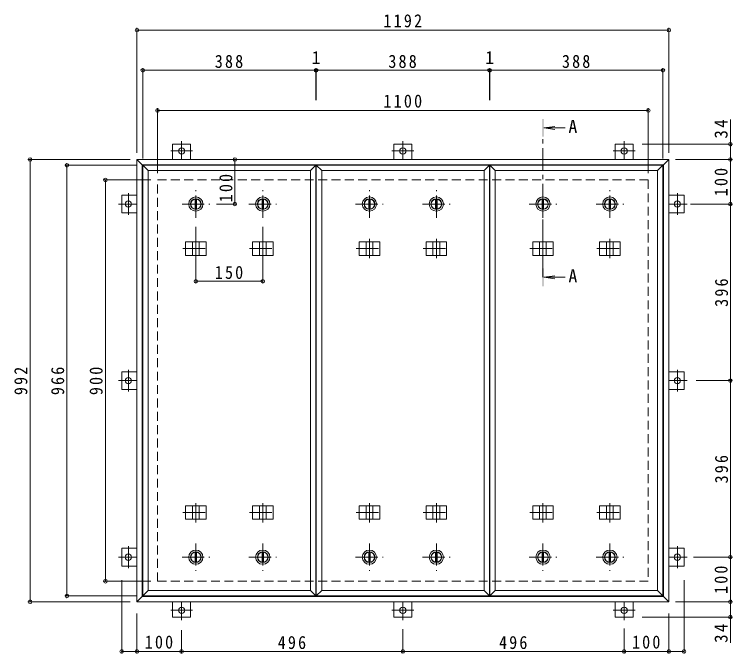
# Model space of a CAD drawing. Units: millimetres at full size, sheet at 1:10. Extents: x -1770 to 1949, y -1353 to 1389.
# Drawn here: x -1770 to -161, y -45 to 1389 of the extents above; entities that cross this region are included whole.
import ezdxf
from ezdxf.enums import TextEntityAlignment as Align

# ---------------------------------------------------------------- set-up
doc = ezdxf.new("R2010")
doc.units = ezdxf.units.MM
doc.header["$LTSCALE"] = 10
doc.header["$PDMODE"] = 32
doc.header["$PDSIZE"] = 8
doc.linetypes.add('CHAIN1', pattern=[8, 5, -1, 1, -1])
doc.linetypes.add('DASHED2', pattern=[3, 2, -1])
for name, color, linetype, lineweight in [('0-1_躯体', 2, 'DASHED2', 9), ('0-2_仕上', 4, 'Continuous', 9), ('0-3_建具', 4, 'Continuous', 9), ('0-5_寸法', 4, 'Continuous', 9), ('0-C', 2, 'Continuous', 9), ('0-E', 3, 'Continuous', 9), ('0-F', 7, 'Continuous', 9)]:
    doc.layers.add(name, color=color, linetype=linetype, lineweight=lineweight)
doc.styles.add('ＭＳ ゴシック', font='')
doc.styles.get('ＭＳ ゴシック').set_extended_font_data('MS Gothic')

msp = doc.modelspace()

# ---------------------------------------------------------------- linework, layer by layer
at = {"layer": '0-1_躯体'}
for p, q in [((-1449.65, 1017.28), (-349.65, 1017.28)), ((-1449.65, 117.28), (-1449.65, 1017.28)), ((-349.65, 1017.28), (-349.65, 117.28)), ((-349.65, 117.28), (-1449.65, 117.28))]:
    msp.add_line(p, q, dxfattribs=at)
at = {"layer": '0-2_仕上'}
for p, q in [((-1482.65, 84.28), (-1482.65, 1050.28)), ((-1094.65, 84.28), (-1094.65, 1050.28)), ((-1093.65, 84.28), (-1093.65, 1050.28)), ((-705.65, 84.28), (-705.65, 1050.28)), ((-704.65, 84.28), (-704.65, 1050.28)), ((-316.65, 84.28), (-316.65, 1050.28)), ((-1470.65, 96.28), (-1470.65, 1038.28)), ((-1106.65, 96.28), (-1106.65, 1038.28)), ((-1081.65, 96.28), (-1081.65, 1038.28)), ((-717.65, 96.28), (-717.65, 1038.28)), ((-692.65, 96.28), (-692.65, 1038.28)), ((-328.65, 96.28), (-328.65, 1038.28))]:
    msp.add_line(p, q, dxfattribs=at)
for points in [[(-1470.65, 1038.28), (-1482.65, 1050.28), (-1094.65, 1050.28)], [(-1470.65, 1038.28), (-1106.65, 1038.28), (-1094.65, 1050.28)], [(-1081.65, 1038.28), (-1093.65, 1050.28), (-705.65, 1050.28)], [(-1081.65, 1038.28), (-717.65, 1038.28), (-705.65, 1050.28)], [(-692.65, 1038.28), (-704.65, 1050.28), (-316.65, 1050.28)], [(-692.65, 1038.28), (-328.65, 1038.28), (-316.65, 1050.28)], [(-1470.65, 96.28), (-1482.65, 84.28), (-1094.65, 84.28)], [(-1470.65, 96.28), (-1106.65, 96.28), (-1094.65, 84.28)], [(-1081.65, 96.28), (-1093.65, 84.28), (-705.65, 84.28)], [(-1081.65, 96.28), (-717.65, 96.28), (-705.65, 84.28)], [(-692.65, 96.28), (-704.65, 84.28), (-316.65, 84.28)], [(-692.65, 96.28), (-328.65, 96.28), (-316.65, 84.28)]]:
    msp.add_lwpolyline(points, dxfattribs=at)
at = {"layer": '0-3_建具', "color": 2}
for p, q in [((-1495.65, 1063.28), (-1483.65, 1051.28)), ((-1495.65, 1063.28), (-303.65, 1063.28)), ((-1495.65, 71.28), (-1495.65, 1063.28)), ((-315.65, 1051.28), (-303.65, 1063.28)), ((-303.65, 1063.28), (-303.65, 71.28)), ((-1483.65, 1051.28), (-315.65, 1051.28)), ((-1483.65, 83.28), (-1483.65, 1051.28)), ((-315.65, 83.28), (-315.65, 1051.28)), ((-1483.65, 83.28), (-1495.65, 71.28)), ((-315.65, 83.28), (-1483.65, 83.28)), ((-315.65, 83.28), (-303.65, 71.28)), ((-303.65, 71.28), (-1495.65, 71.28))]:
    msp.add_line(p, q, dxfattribs=at)
at = {"layer": '0-3_建具'}
for p, q in [((-1386.74, 878.28), (-1386.74, 848.28)), ((-1386.74, 878.28), (-1340.56, 878.28)), ((-1371.15, 878.28), (-1371.15, 848.28)), ((-1356.15, 878.28), (-1356.15, 848.28)), ((-1340.56, 878.28), (-1340.56, 848.28)), ((-1236.74, 878.28), (-1236.74, 848.28)), ((-1236.74, 878.28), (-1190.56, 878.28)), ((-1221.15, 878.28), (-1221.15, 848.28)), ((-1206.15, 878.28), (-1206.15, 848.28)), ((-1190.56, 878.28), (-1190.56, 848.28)), ((-997.74, 878.28), (-997.74, 848.28)), ((-997.74, 878.28), (-951.56, 878.28)), ((-982.15, 878.28), (-982.15, 848.28)), ((-967.15, 878.28), (-967.15, 848.28)), ((-951.56, 878.28), (-951.56, 848.28)), ((-847.74, 878.28), (-847.74, 848.28)), ((-847.74, 878.28), (-801.56, 878.28)), ((-832.15, 878.28), (-832.15, 848.28)), ((-817.15, 878.28), (-817.15, 848.28)), ((-801.56, 878.28), (-801.56, 848.28)), ((-608.74, 878.28), (-608.74, 848.28)), ((-608.74, 878.28), (-562.56, 878.28)), ((-593.15, 878.28), (-593.15, 848.28)), ((-578.15, 878.28), (-578.15, 848.28)), ((-562.56, 878.28), (-562.56, 848.28)), ((-458.74, 878.28), (-458.74, 848.28)), ((-458.74, 878.28), (-412.56, 878.28)), ((-443.15, 878.28), (-443.15, 848.28)), ((-428.15, 878.28), (-428.15, 848.28)), ((-412.56, 878.28), (-412.56, 848.28)), ((-1386.74, 848.28), (-1340.56, 848.28)), ((-1236.74, 848.28), (-1190.56, 848.28)), ((-997.74, 848.28), (-951.56, 848.28)), ((-847.74, 848.28), (-801.56, 848.28)), ((-608.74, 848.28), (-562.56, 848.28)), ((-458.74, 848.28), (-412.56, 848.28)), ((-1386.74, 256.28), (-1386.74, 286.28)), ((-1386.74, 286.28), (-1340.56, 286.28)), ((-1371.15, 256.28), (-1371.15, 286.28)), ((-1356.15, 256.28), (-1356.15, 286.28)), ((-1340.56, 256.28), (-1340.56, 286.28)), ((-1236.74, 256.28), (-1236.74, 286.28)), ((-1236.74, 286.28), (-1190.56, 286.28)), ((-1221.15, 256.28), (-1221.15, 286.28)), ((-1206.15, 256.28), (-1206.15, 286.28)), ((-1190.56, 256.28), (-1190.56, 286.28)), ((-997.74, 256.28), (-997.74, 286.28)), ((-997.74, 286.28), (-951.56, 286.28)), ((-982.15, 256.28), (-982.15, 286.28)), ((-967.15, 256.28), (-967.15, 286.28)), ((-951.56, 256.28), (-951.56, 286.28)), ((-847.74, 256.28), (-847.74, 286.28)), ((-847.74, 286.28), (-801.56, 286.28)), ((-832.15, 256.28), (-832.15, 286.28)), ((-817.15, 256.28), (-817.15, 286.28)), ((-801.56, 256.28), (-801.56, 286.28)), ((-608.74, 256.28), (-608.74, 286.28)), ((-608.74, 286.28), (-562.56, 286.28)), ((-593.15, 256.28), (-593.15, 286.28)), ((-578.15, 256.28), (-578.15, 286.28)), ((-562.56, 256.28), (-562.56, 286.28)), ((-458.74, 256.28), (-458.74, 286.28)), ((-458.74, 286.28), (-412.56, 286.28)), ((-443.15, 256.28), (-443.15, 286.28)), ((-428.15, 256.28), (-428.15, 286.28)), ((-412.56, 256.28), (-412.56, 286.28)), ((-1386.74, 256.28), (-1340.56, 256.28)), ((-1236.74, 256.28), (-1190.56, 256.28)), ((-997.74, 256.28), (-951.56, 256.28)), ((-847.74, 256.28), (-801.56, 256.28)), ((-608.74, 256.28), (-562.56, 256.28)), ((-458.74, 256.28), (-412.56, 256.28))]:
    msp.add_line(p, q, dxfattribs=at)
at = {"layer": '0-3_建具', "linetype": 'CHAIN1'}
for p, q in [((-1363.65, 885.39), (-1363.65, 842.15)), ((-1213.65, 885.39), (-1213.65, 842.15)), ((-974.65, 885.39), (-974.65, 842.15)), ((-824.65, 885.39), (-824.65, 842.15)), ((-585.65, 885.39), (-585.65, 842.15)), ((-435.65, 885.39), (-435.65, 842.15)), ((-1393.06, 863.28), (-1334.24, 863.28)), ((-1243.06, 863.28), (-1184.24, 863.28)), ((-1004.06, 863.28), (-945.24, 863.28)), ((-854.06, 863.28), (-795.24, 863.28)), ((-615.06, 863.28), (-556.24, 863.28)), ((-465.06, 863.28), (-406.24, 863.28)), ((-1363.65, 249.16), (-1363.65, 292.4)), ((-1213.65, 249.16), (-1213.65, 292.4)), ((-974.65, 249.16), (-974.65, 292.4)), ((-824.65, 249.16), (-824.65, 292.4)), ((-585.65, 249.16), (-585.65, 292.4)), ((-435.65, 249.16), (-435.65, 292.4)), ((-1393.06, 271.28), (-1334.24, 271.28)), ((-1243.06, 271.28), (-1184.24, 271.28)), ((-1004.06, 271.28), (-945.24, 271.28)), ((-854.06, 271.28), (-795.24, 271.28)), ((-615.06, 271.28), (-556.24, 271.28)), ((-465.06, 271.28), (-406.24, 271.28))]:
    msp.add_line(p, q, dxfattribs=at)
at = {"layer": '0-5_寸法'}
for p, q in [((-583.65, 1134.09), (-558.86, 1137.36)), ((-583.65, 1134.09), (-558.86, 1130.83)), ((-583.65, 1134.09), (-536.18, 1134.09)), ((-583.65, 798.97), (-558.86, 802.23)), ((-583.65, 798.97), (-558.86, 795.7)), ((-583.65, 798.97), (-536.18, 798.97))]:
    msp.add_line(p, q, dxfattribs=at)
at = {"layer": '0-5_寸法', "linetype": 'CHAIN1'}
msp.add_line((-585.65, 798.97), (-585.65, 1114.09), dxfattribs=at)
at = {"layer": '0-5_寸法'}
for points in [[(-583.65, 1154.09), (-587.65, 1154.09), (-583.65, 1114.09), (-587.65, 1114.09)], [(-583.65, 778.97), (-587.65, 778.97), (-583.65, 818.97), (-587.65, 818.97)]]:
    msp.add_solid(points, dxfattribs=at)
at = {"layer": '0-C', "linetype": 'CHAIN1'}
for p, q in [((-1363.65, 932.28), (-1363.65, 994.28)), ((-1213.65, 932.28), (-1213.65, 994.28)), ((-974.65, 932.28), (-974.65, 994.28)), ((-824.65, 932.28), (-824.65, 994.28)), ((-585.65, 932.28), (-585.65, 994.28)), ((-435.65, 932.28), (-435.65, 994.28)), ((-1394.65, 963.28), (-1332.65, 963.28)), ((-1244.65, 963.28), (-1182.65, 963.28)), ((-1005.65, 963.28), (-943.65, 963.28)), ((-855.65, 963.28), (-793.65, 963.28)), ((-616.65, 963.28), (-554.65, 963.28)), ((-466.65, 963.28), (-404.65, 963.28)), ((-1363.65, 202.28), (-1363.65, 140.28)), ((-1213.65, 202.28), (-1213.65, 140.28)), ((-974.65, 202.28), (-974.65, 140.28)), ((-824.65, 202.28), (-824.65, 140.28)), ((-585.65, 202.28), (-585.65, 140.28)), ((-435.65, 202.28), (-435.65, 140.28)), ((-1394.65, 171.28), (-1332.65, 171.28)), ((-1244.65, 171.28), (-1182.65, 171.28)), ((-1005.65, 171.28), (-943.65, 171.28)), ((-855.65, 171.28), (-793.65, 171.28)), ((-616.65, 171.28), (-554.65, 171.28)), ((-466.65, 171.28), (-404.65, 171.28))]:
    msp.add_line(p, q, dxfattribs=at)
at = {"layer": '0-C'}
for p, q in [((-1365.15, 974.68), (-1365.15, 951.87)), ((-1362.15, 974.68), (-1362.15, 951.87)), ((-1215.15, 974.68), (-1215.15, 951.87)), ((-1212.15, 974.68), (-1212.15, 951.87)), ((-976.15, 974.68), (-976.15, 951.87)), ((-973.15, 974.68), (-973.15, 951.87)), ((-826.15, 974.68), (-826.15, 951.87)), ((-823.15, 974.68), (-823.15, 951.87)), ((-587.15, 974.68), (-587.15, 951.87)), ((-584.15, 974.68), (-584.15, 951.87)), ((-437.15, 974.68), (-437.15, 951.87)), ((-434.15, 974.68), (-434.15, 951.87)), ((-1365.15, 159.87), (-1365.15, 182.68)), ((-1362.15, 159.87), (-1362.15, 182.68)), ((-1215.15, 159.87), (-1215.15, 182.68)), ((-1212.15, 159.87), (-1212.15, 182.68)), ((-976.15, 159.87), (-976.15, 182.68)), ((-973.15, 159.87), (-973.15, 182.68)), ((-826.15, 159.87), (-826.15, 182.68)), ((-823.15, 159.87), (-823.15, 182.68)), ((-587.15, 159.87), (-587.15, 182.68)), ((-584.15, 159.87), (-584.15, 182.68)), ((-437.15, 159.87), (-437.15, 182.68)), ((-434.15, 159.87), (-434.15, 182.68))]:
    msp.add_line(p, q, dxfattribs=at)
for centre, radius in [((-1363.65, 963.28), 16), ((-1363.65, 963.28), 12), ((-1363.65, 963.28), 11.5), ((-1213.65, 963.28), 16), ((-1213.65, 963.28), 12), ((-1213.65, 963.28), 11.5), ((-974.65, 963.28), 16), ((-974.65, 963.28), 12), ((-974.65, 963.28), 11.5), ((-824.65, 963.28), 16), ((-824.65, 963.28), 12), ((-824.65, 963.28), 11.5), ((-585.65, 963.28), 16), ((-585.65, 963.28), 12), ((-585.65, 963.28), 11.5), ((-435.65, 963.28), 16), ((-435.65, 963.28), 12), ((-435.65, 963.28), 11.5), ((-1363.65, 171.28), 16), ((-1363.65, 171.28), 12), ((-1363.65, 171.28), 11.5), ((-1213.65, 171.28), 16), ((-1213.65, 171.28), 12), ((-1213.65, 171.28), 11.5), ((-974.65, 171.28), 16), ((-974.65, 171.28), 12), ((-974.65, 171.28), 11.5), ((-824.65, 171.28), 16), ((-824.65, 171.28), 12), ((-824.65, 171.28), 11.5), ((-585.65, 171.28), 16), ((-585.65, 171.28), 12), ((-585.65, 171.28), 11.5), ((-435.65, 171.28), 16), ((-435.65, 171.28), 12), ((-435.65, 171.28), 11.5)]:
    msp.add_circle(centre, radius, dxfattribs=at)
at = {"layer": '0-E'}
for p, q in [((-1415.65, 1097.48), (-1375.65, 1097.48)), ((-1415.65, 1097.48), (-1415.65, 1063.28)), ((-1375.65, 1097.48), (-1375.65, 1063.28)), ((-919.65, 1097.48), (-879.65, 1097.48)), ((-919.65, 1097.48), (-919.65, 1063.28)), ((-879.65, 1097.48), (-879.65, 1063.28)), ((-423.65, 1097.48), (-383.65, 1097.48)), ((-423.65, 1097.48), (-423.65, 1063.28)), ((-383.65, 1097.48), (-383.65, 1063.28)), ((-1529.85, 943.28), (-1529.85, 983.28)), ((-1529.85, 983.28), (-1495.65, 983.28)), ((-269.45, 983.28), (-303.65, 983.28)), ((-269.45, 983.28), (-269.45, 943.28)), ((-1529.85, 943.28), (-1495.65, 943.28)), ((-269.45, 943.28), (-303.65, 943.28)), ((-1529.85, 547.28), (-1529.85, 587.28)), ((-1529.85, 587.28), (-1495.65, 587.28)), ((-269.45, 587.28), (-303.65, 587.28)), ((-269.45, 587.28), (-269.45, 547.28)), ((-1529.85, 547.28), (-1495.65, 547.28)), ((-269.45, 547.28), (-303.65, 547.28)), ((-1529.85, 151.28), (-1529.85, 191.28)), ((-1529.85, 191.28), (-1495.65, 191.28)), ((-269.45, 191.28), (-303.65, 191.28)), ((-269.45, 191.28), (-269.45, 151.28)), ((-1529.85, 151.28), (-1495.65, 151.28)), ((-269.45, 151.28), (-303.65, 151.28)), ((-1415.65, 37.08), (-1415.65, 71.28)), ((-1375.65, 37.08), (-1375.65, 71.28)), ((-919.65, 37.08), (-919.65, 71.28)), ((-879.65, 37.08), (-879.65, 71.28)), ((-423.65, 37.08), (-423.65, 71.28)), ((-383.65, 37.08), (-383.65, 71.28)), ((-1375.65, 37.08), (-1415.65, 37.08)), ((-879.65, 37.08), (-919.65, 37.08)), ((-383.65, 37.08), (-423.65, 37.08))]:
    msp.add_line(p, q, dxfattribs=at)
at = {"layer": '0-E', "linetype": 'CHAIN1'}
for p, q in [((-1395.65, 1104.45), (-1395.65, 1063.28)), ((-899.65, 1104.45), (-899.65, 1063.28)), ((-403.65, 1104.45), (-403.65, 1063.28)), ((-1371.27, 1082.48), (-1420.03, 1082.48)), ((-875.27, 1082.48), (-924.03, 1082.48)), ((-379.27, 1082.48), (-428.03, 1082.48)), ((-1514.85, 987.65), (-1514.85, 938.9)), ((-284.45, 938.9), (-284.45, 987.65)), ((-1536.82, 963.28), (-1495.65, 963.28)), ((-262.48, 963.28), (-303.65, 963.28)), ((-1514.85, 591.65), (-1514.85, 542.9)), ((-284.45, 542.9), (-284.45, 591.65)), ((-1536.82, 567.28), (-1495.65, 567.28)), ((-262.48, 567.28), (-303.65, 567.28)), ((-1514.85, 195.65), (-1514.85, 146.9)), ((-284.45, 146.9), (-284.45, 195.65)), ((-1536.82, 171.28), (-1495.65, 171.28)), ((-262.48, 171.28), (-303.65, 171.28)), ((-1395.65, 30.1), (-1395.65, 71.28)), ((-899.65, 30.1), (-899.65, 71.28)), ((-403.65, 30.1), (-403.65, 71.28)), ((-1420.03, 52.08), (-1371.27, 52.08)), ((-924.03, 52.08), (-875.27, 52.08)), ((-428.03, 52.08), (-379.27, 52.08))]:
    msp.add_line(p, q, dxfattribs=at)
at = {"layer": '0-E'}
for centre in [(-1395.65, 1082.48), (-899.65, 1082.48), (-403.65, 1082.48), (-1514.85, 963.28), (-284.45, 963.28), (-1514.85, 567.28), (-284.45, 567.28), (-1514.85, 171.28), (-284.45, 171.28), (-1395.65, 52.08), (-899.65, 52.08), (-403.65, 52.08)]:
    msp.add_circle(centre, 7, dxfattribs=at)
at = {"layer": '0-F'}
for p, q in [((-1495.65, 1078.28), (-1495.65, 1358.28)), ((-1495.65, 1353.28), (-303.65, 1353.28)), ((-303.65, 1078.28), (-303.65, 1358.28)), ((-1482.65, 1065.28), (-1482.65, 1268.28)), ((-1482.65, 1263.28), (-1094.65, 1263.28)), ((-1094.65, 1266.28), (-1094.65, 1196.16)), ((-1094.65, 1263.28), (-1093.65, 1263.28)), ((-1093.65, 1266.28), (-1093.65, 1196.16)), ((-1093.65, 1263.28), (-705.65, 1263.28)), ((-705.65, 1266.28), (-705.65, 1196.16)), ((-705.65, 1263.28), (-704.65, 1263.28)), ((-704.65, 1266.28), (-704.65, 1196.16)), ((-704.65, 1263.28), (-316.65, 1263.28)), ((-316.65, 1065.28), (-316.65, 1268.28)), ((-1449.65, 1032.28), (-1449.65, 1178.27)), ((-349.65, 1032.28), (-349.65, 1178.27)), ((-1449.65, 1173.27), (-349.65, 1173.27)), ((-165.56, 1097.48), (-165.56, 1152.65)), ((-160.56, 1097.48), (-363.65, 1097.48)), ((-165.56, 1063.28), (-165.56, 1097.48)), ((-1510.65, 1063.28), (-1739.91, 1063.28)), ((-1734.91, 71.28), (-1734.91, 1063.28)), ((-1276.35, 1063.28), (-1276.35, 963.28)), ((-288.65, 1063.28), (-160.56, 1063.28)), ((-165.56, 963.28), (-165.56, 1063.28)), ((-1497.65, 1050.28), (-1657.44, 1050.28)), ((-1652.44, 84.28), (-1652.44, 1050.28)), ((-1464.65, 1017.28), (-1571.27, 1017.28)), ((-1566.27, 117.28), (-1566.27, 1017.28)), ((-1273.35, 963.28), (-1317.47, 963.28)), ((-254.72, 963.28), (-160.56, 963.28)), ((-165.56, 963.28), (-165.56, 567.28)), ((-1363.65, 786.97), (-1363.65, 912.28)), ((-1213.65, 786.97), (-1213.65, 912.28)), ((-1363.65, 789.97), (-1213.65, 789.97)), ((-162.56, 567.28), (-242.48, 567.28)), ((-165.56, 567.28), (-165.56, 171.28)), ((-248.13, 171.28), (-160.56, 171.28)), ((-165.56, 71.28), (-165.56, 171.28)), ((-1464.65, 117.28), (-1571.27, 117.28)), ((-1529.85, -45.09), (-1529.85, 120.06)), ((-269.45, -45.09), (-269.45, 120.06)), ((-1497.65, 84.28), (-1657.44, 84.28)), ((-1510.65, 71.28), (-1739.91, 71.28)), ((-288.65, 71.28), (-160.56, 71.28)), ((-165.56, 71.28), (-165.56, 37.08)), ((-1495.65, 45.06), (-1495.65, -45.09)), ((-160.56, 37.08), (-363.65, 37.08)), ((-303.65, 45.06), (-303.65, -45.09)), ((-165.56, 37.08), (-165.56, -20.88)), ((-1395.65, 7.76), (-1395.65, -45.09)), ((-899.65, -43.09), (-899.65, 10.1)), ((-403.65, 11.14), (-403.65, -45.09)), ((-1529.85, -40.09), (-1495.65, -40.09)), ((-1495.65, -40.09), (-1395.65, -40.09)), ((-1395.65, -40.09), (-899.65, -40.09)), ((-899.65, -40.09), (-403.65, -40.09)), ((-403.65, -40.09), (-303.65, -40.09)), ((-303.65, -40.09), (-269.45, -40.09))]:
    msp.add_line(p, q, dxfattribs=at)
for p in [(-1495.65, 1353.28), (-303.65, 1353.28), (-1482.65, 1263.28), (-1094.65, 1263.28), (-1093.65, 1263.28), (-705.65, 1263.28), (-704.65, 1263.28), (-316.65, 1263.28), (-1449.65, 1173.27), (-349.65, 1173.27), (-165.56, 1097.48), (-1734.91, 1063.28), (-1276.35, 1063.28), (-165.56, 1063.28), (-1652.44, 1050.28), (-1566.27, 1017.28), (-1276.35, 963.28), (-165.56, 963.28), (-1363.65, 789.97), (-1213.65, 789.97), (-165.56, 567.28), (-165.56, 171.28), (-1566.27, 117.28), (-1652.44, 84.28), (-1734.91, 71.28), (-165.56, 71.28), (-165.56, 37.08), (-1529.85, -40.09), (-1495.65, -40.09), (-1395.65, -40.09), (-899.65, -40.09), (-403.65, -40.09), (-303.65, -40.09), (-269.45, -40.09)]:
    msp.add_point(p, dxfattribs=at)

# ---------------------------------------------------------------- texts
at = {"layer": '0-5_寸法', "color": 2, "style": 'ＭＳ ゴシック'}
for p in [(-528.62, 1113.7), (-528.62, 778.57)]:
    msp.add_text('A', height=29.33, dxfattribs=at).set_placement(p, align=Align.BOTTOM_LEFT)
at = {"layer": '0-F', "color": 2, "style": 'ＭＳ ゴシック'}
for p in [(-1104.15, 1268.28), (-715.15, 1268.28)]:
    msp.add_text('1', height=29.33, dxfattribs=at).set_placement(p, align=Align.BOTTOM_LEFT)
at = {"layer": '0-F', "color": 2, "char_height": 29.33, "attachment_point": 7, "style": 'ＭＳ ゴシック'}
for s, insert in [('\\T1.28;\\W0.9;1192', (-943.4, 1359.28)), ('\\T1.27;\\W0.9;388', (-1321.15, 1268.28)), ('\\T1.27;\\W0.9;388', (-932.15, 1268.28)), ('\\T1.27;\\W0.9;388', (-543.15, 1268.28)), ('\\T1.28;\\W0.9;1100', (-943.4, 1179.27)), ('\\T1.27;\\W0.9;150', (-1321.15, 794.97)), ('\\T1.27;\\W0.9;100', (-1478.15, -34.09)), ('\\T1.27;\\W0.9;496', (-1180.15, -35.09)), ('\\T1.27;\\W0.9;496', (-684.15, -35.09)), ('\\T1.27;\\W0.9;100', (-386.15, -34.09))]:
    msp.add_mtext(s, dxfattribs=dict(at, insert=insert))
at = {"layer": '0-F', "color": 2, "char_height": 29.33, "attachment_point": 7, "rotation": 90, "style": 'ＭＳ ゴシック'}
for s, insert in [('\\T1.27;\\W0.95;34', (-171.56, 1110.15)), ('\\T1.27;\\W0.9;100', (-171.56, 980.78)), ('\\T1.27;\\W0.9;100', (-1281.35, 967.29)), ('\\T1.27;\\W0.9;396', (-170.56, 732.78)), ('\\T1.27;\\W0.9;992', (-1740.91, 534.78)), ('\\T1.27;\\W0.9;966', (-1658.44, 534.78)), ('\\T1.27;\\W0.9;900', (-1572.27, 534.78)), ('\\T1.27;\\W0.9;396', (-170.56, 336.78)), ('\\T1.27;\\W0.9;100', (-171.56, 88.78)), ('\\T1.27;\\W0.95;34', (-171.56, -20.88))]:
    msp.add_mtext(s, dxfattribs=dict(at, insert=insert))

doc.saveas('drawing.dxf')
